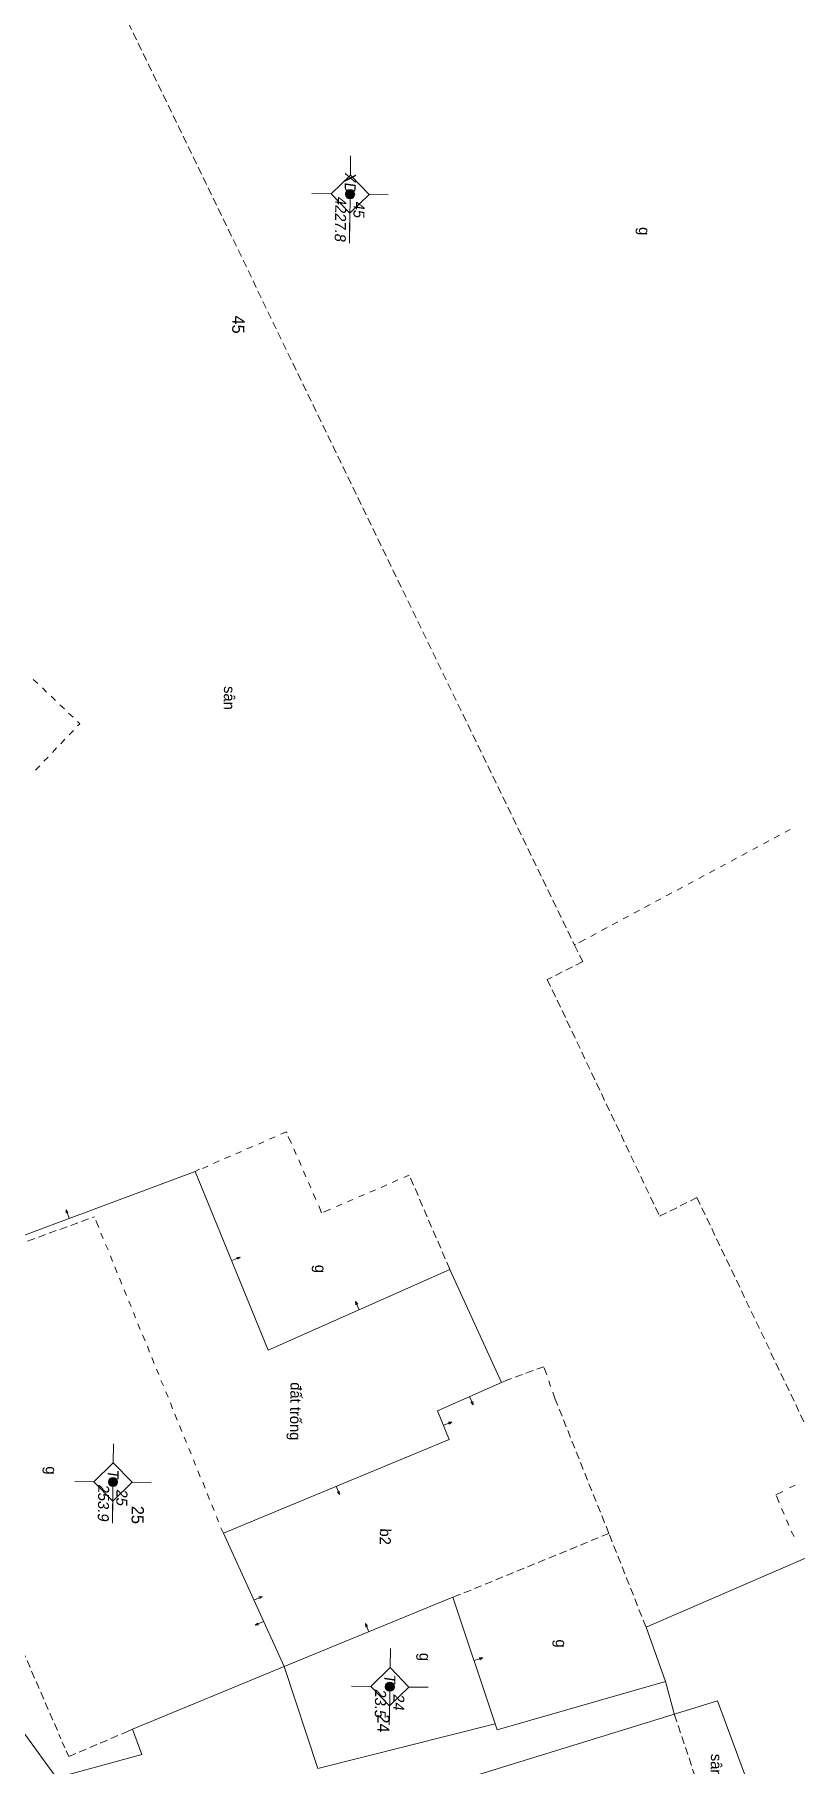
# Model space of a CAD drawing. Extents: x 601689 to 602595, y 1189742 to 1190763.
# Drawn here: x 602282 to 602306.9, y 1190110.6 to 1190167.2 of the extents above; entities that cross this region are included whole.
import ezdxf
from ezdxf.enums import TextEntityAlignment as Align

# ---------------------------------------------------------------- set-up
doc = ezdxf.new("R2010")
doc.units = 0
doc.header["$MEASUREMENT"] = 0
doc.linetypes.add('HIDDEN', pattern=[0.375, 0.25, -0.125])
for name, color, linetype in [('10', 250, 'Continuous'), ('11', 7, 'Continuous'), ('13', 7, 'Continuous'), ('14', 7, 'Continuous'), ('15', 7, 'Continuous'), ('16', 7, 'Continuous'), ('25', 7, 'Continuous'), ('53', 7, 'Continuous')]:
    doc.layers.add(name, color=color, linetype=linetype)
doc.layers.get('0').off()
doc.styles.add('TXT', font='vnshx.shx')

# ---------------------------------------------------------------- blocks, each defined once
blk = doc.blocks.new('NH3R')
at = {"layer": '16', "color": 7, "linetype": 'Continuous', "lineweight": 0}
for p, q in [((0, 0), (0.297, -0.005)), ((0.297, -0.005), (0.186, 0.031)), ((0.297, -0.005), (0.189, -0.033))]:
    blk.add_line(p, q, dxfattribs=at)
blk = doc.blocks.new('*M579579579579')
at = {"layer": '13', "color": 3, "linetype": 'Continuous', "lineweight": 0}
blk.add_line((602724.704, 1189960.798), (602725.724, 1189960.798), dxfattribs=at)
at = {"layer": '13', "color": 3, "linetype": 'Continuous', "lineweight": 0, "style": 'TXT', "oblique": 7.6055}
for s, p in [('24', (602724.854, 1189961.098)), ('23.5', (602724.704, 1189960.498))]:
    blk.add_text(s, height=0.36, dxfattribs=at).set_placement(p, align=Align.MIDDLE_LEFT)
blk.add_text('T', height=0.36, dxfattribs=at).set_placement((602724.507, 1189960.798), align=Align.MIDDLE_RIGHT)
blk = doc.blocks.new('*M580580580580')
at = {"layer": '13', "color": 3, "linetype": 'Continuous', "lineweight": 0}
blk.add_line((602675.928, 1189958.789), (602677.458, 1189958.789), dxfattribs=at)
at = {"layer": '13', "color": 3, "linetype": 'Continuous', "lineweight": 0, "style": 'TXT', "oblique": 7.6055}
blk.add_text('XD', height=0.36, dxfattribs=at).set_placement((602675.809, 1189958.789), align=Align.MIDDLE_RIGHT)
for s, p in [('45', (602676.078, 1189959.089)), ('4227.8', (602675.928, 1189958.489))]:
    blk.add_text(s, height=0.36, dxfattribs=at).set_placement(p, align=Align.MIDDLE_LEFT)
blk = doc.blocks.new('*M588588588588')
at = {"layer": '13', "color": 3, "linetype": 'Continuous', "lineweight": 0}
blk.add_line((602718.142, 1189951.644), (602719.417, 1189951.644), dxfattribs=at)
at = {"layer": '13', "color": 3, "linetype": 'Continuous', "lineweight": 0, "style": 'TXT', "oblique": 7.6055}
for s, p in [('25', (602718.292, 1189951.944)), ('253.9', (602718.142, 1189951.344))]:
    blk.add_text(s, height=0.36, dxfattribs=at).set_placement(p, align=Align.MIDDLE_LEFT)
blk.add_text('T', height=0.36, dxfattribs=at).set_placement((602717.945, 1189951.644), align=Align.MIDDLE_RIGHT)
blk = doc.blocks.new('CENTRD')
at = {"layer": '11', "linetype": 'Continuous', "lineweight": 0}
h = blk.add_hatch(color=2, dxfattribs=at)
edge = h.paths.add_edge_path()
edge.add_arc((0, 0), 0.15, 0, 360)
at = {"layer": '11', "color": 2, "linetype": 'Continuous', "lineweight": 0}
for p, q in [((0, 1.25), (0, 0.625)), ((0, 0.625), (-0.625, 0)), ((0.625, 0), (0, 0.625)), ((-0.625, 0), (-1.25, 0)), ((-0.625, 0), (0, -0.625)), ((0, -0.625), (0.625, 0)), ((1.25, 0), (0.625, 0)), ((0, -0.625), (0, -1.25))]:
    blk.add_line(p, q, dxfattribs=at)
blk.add_circle((0, 0), 0.15, dxfattribs=at)
blk = doc.blocks.new('Q')
at = {"color": 7, "linetype": 'Continuous', "lineweight": 0, "style": 'TXT'}
for s, height, p in [('%%167o v%%207 th%%184ng 10 n%%168m 2001 %%174%%213n th%%184ng 5 n%%168m 2002', 0.5, (0, 5.4)), ('Ki%%211m tra th%%184ng      n%%168m', 0.5, (21, 5.4)), ('C%%172 quan %%174o v%%207: X%%221 nghi%%214p PTCN Tr%%190c %%174%%222a - B%%182n %%174%%229 ', 0.5, (0, 4.4)), ('C%%172 quan ki%%211m tra: C%%171ng ty XNK v%%181 t%%173 v%%202n d%%222ch v%%244 %%167o %%174%%185c B%%182n %%174%%229', 0.499998, (21, 4.4))]:
    blk.add_text(s, height=height, dxfattribs=at).set_placement(p)
blk = doc.blocks.new('BDONG')
at = {"color": 7, "linetype": 'Continuous', "lineweight": 0}
for p, q in [((0, 0), (0, -1.508)), ((0, 0), (2.759, 0)), ((0.342, 0), (0.342, -1.508)), ((0.797, 0), (0.797, -1.508)), ((1.274, 0), (1.274, -1.508)), ((1.73, 0), (1.73, -1.508)), ((1.753, 0), (1.753, -1.508)), ((2.072, 0), (2.072, -1.508)), ((2.759, 0), (2.759, -1.508)), ((0, -0.308), (1.73, -0.308)), ((1.753, -0.308), (2.759, -0.308)), ((0, -0.458), (1.73, -0.458)), ((1.753, -0.458), (2.759, -0.458)), ((0, -0.608), (1.73, -0.608)), ((1.753, -0.608), (2.759, -0.608)), ((0, -0.758), (1.73, -0.758)), ((1.753, -0.758), (2.759, -0.758)), ((0, -0.908), (1.73, -0.908)), ((1.753, -0.908), (2.759, -0.908)), ((0, -1.058), (1.73, -1.058)), ((1.753, -1.058), (2.759, -1.058)), ((0, -1.208), (1.73, -1.208)), ((1.753, -1.208), (2.759, -1.208)), ((0, -1.358), (1.73, -1.358)), ((1.753, -1.358), (2.759, -1.358)), ((0, -1.508), (1.73, -1.508)), ((1.753, -1.508), (2.759, -1.508))]:
    blk.add_line(p, q, dxfattribs=at)
at = {"color": 7, "linetype": 'Continuous', "lineweight": 0, "style": 'TXT'}
blk.add_text('B%%182ng c%%184c th%%246a bi%%213n %%174%%233ng ', height=0.049998, rotation=360, dxfattribs=at).set_placement((0.008, 0.046))
for s, height, p in [('(D%%239ng cho ch%%216nh l%%253 bi%%213n %%174%%233ng)', 0.054, (1.743, 0.05)), ('s%%232 TT', 0.05, (0.21, -0.099)), ('s%%232 hi%%214u', 0.049998, (0.639, -0.104)), ('s%%232 hi%%214u th%%246a', 0.049998, (1.135, -0.103)), ('s%%232 hi%%214u th%%246a', 0.049998, (1.612, -0.107)), ('s%%232 hi%%214u th%%246a b%%225', 0.049998, (2.559, -0.108)), ('s%%232 TT', 0.05, (1.936, -0.114)), ('Th%%246a th%%170m', 0.049998, (0.227, -0.214)), ('Th%%246a th%%170m', 0.049998, (0.63, -0.213)), ('g%%232c c%%241a th%%246a', 0.049998, (1.137, -0.187)), ('Th%%246a b%%225', 0.049998, (1.956, -0.203)), ('(ch%%216 %%174%%184nh s%%232 m%%233t l%%199n)', 0.049998, (2.638, -0.204)), ('l%%169n c%%203n', 0.049998, (1.56, -0.224)), ('m%%237i th%%170m', 0.049998, (1.101, -0.282))]:
    blk.add_text(s, height=height, rotation=360, dxfattribs=at).set_placement(p, align=Align.CENTER)
blk = doc.blocks.new('BANG')
at = {"color": 7, "linetype": 'Continuous', "lineweight": 0, "xscale": 9.999585560760034, "yscale": 9.999585560760034, "rotation": 359.9999199552673}
blk.add_blockref('BDONG', (0, 0), dxfattribs=at)

msp = doc.modelspace()

# ---------------------------------------------------------------- linework, layer by layer
at = {"layer": '10', "color": 7, "linetype": 'Continuous', "lineweight": 0}
for points in [[(602271.963, 1190126.522), (602275.96, 1190128.507), (602277.952, 1190129.35), (602278.959, 1190126.935), (602287.221, 1190130.013), (602289.602, 1190124.17), (602295.547, 1190126.809), (602297.237, 1190123.115), (602295.144, 1190122.184), (602295.522, 1190121.248), (602288.139, 1190118.179), (602290.129, 1190113.822)], [(602297.034, 1190111.947), (602297.101, 1190111.756), (602302.604, 1190113.331), (602301.967, 1190115.11), (602307.682, 1190117.581)], [(602297.034, 1190111.947), (602295.651, 1190116.086), (602290.129, 1190113.822)], [(602290.129, 1190113.822), (602285.171, 1190111.78), (602285.47, 1190110.946), (602282.679, 1190110.184), (602279.371, 1190114.729)], [(602297.034, 1190111.947), (602291.224, 1190110.487), (602290.129, 1190113.822)], [(602292.661, 1190109.567), (602292.642, 1190109.637), (602294.319, 1190110.095), (602294.442, 1190109.663), (602304.305, 1190112.698), (602305.626, 1190109.139)]]:
    msp.add_lwpolyline(points, dxfattribs=at)
at = {"layer": '14', "color": 6, "linetype": 'HIDDEN', "lineweight": 0}
for p, q in [((602281.428, 1190174.995), (602299.623, 1190137.413)), ((602281.921, 1190146.096), (602282.069, 1190145.964)), ((602282.218, 1190145.822), (602282.356, 1190145.68)), ((602282.504, 1190145.548), (602282.642, 1190145.406)), ((602282.79, 1190145.265), (602282.938, 1190145.133)), ((602283.076, 1190144.991), (602283.224, 1190144.858)), ((602283.239, 1190144.428), (602283.097, 1190144.28)), ((602282.681, 1190143.856), (602282.548, 1190143.707)), ((602282.955, 1190144.142), (602282.823, 1190143.994)), ((602282.133, 1190143.273), (602281.991, 1190143.125)), ((602282.406, 1190143.559), (602282.264, 1190143.421)), ((602306.333, 1190141.001), (602306.161, 1190140.904)), ((602306.685, 1190141.186), (602306.514, 1190141.099)), ((602305.275, 1190140.436), (602305.104, 1190140.338)), ((602305.627, 1190140.621), (602305.457, 1190140.533)), ((602305.98, 1190140.816), (602305.809, 1190140.718)), ((602304.217, 1190139.87), (602304.046, 1190139.772)), ((602304.57, 1190140.055), (602304.398, 1190139.967)), ((602304.923, 1190140.251), (602304.751, 1190140.153)), ((602303.16, 1190139.304), (602302.988, 1190139.207)), ((602303.511, 1190139.49), (602303.341, 1190139.402)), ((602303.864, 1190139.685), (602303.693, 1190139.588)), ((602302.101, 1190138.739), (602301.92, 1190138.641)), ((602302.454, 1190138.925), (602302.273, 1190138.837)), ((602302.807, 1190139.119), (602302.626, 1190139.022)), ((602301.044, 1190138.174), (602300.863, 1190138.077)), ((602301.397, 1190138.359), (602301.216, 1190138.271)), ((602301.749, 1190138.554), (602301.567, 1190138.456)), ((602299.986, 1190137.608), (602299.623, 1190137.413)), ((602300.338, 1190137.793), (602300.157, 1190137.696)), ((602300.691, 1190137.988), (602300.51, 1190137.891)), ((602299.633, 1190137.413), (602299.623, 1190137.413)), ((602299.623, 1190137.413), (602299.896, 1190136.869)), ((602299.896, 1190136.869), (602298.737, 1190136.285)), ((602298.737, 1190136.285), (602302.411, 1190128.544)), ((602289.102, 1190130.827), (602288.911, 1190130.749)), ((602289.464, 1190130.982), (602289.283, 1190130.905)), ((602289.837, 1190131.147), (602289.646, 1190131.06)), ((602290.364, 1190130.929), (602290.199, 1190131.302)), ((602287.996, 1190130.353), (602287.815, 1190130.274)), ((602288.368, 1190130.507), (602288.177, 1190130.43)), ((602288.73, 1190130.662), (602288.55, 1190130.585)), ((602290.519, 1190130.568), (602290.441, 1190130.749)), ((602290.684, 1190130.205), (602290.607, 1190130.387)), ((602287.362, 1190130.081), (602287.221, 1190130.013)), ((602287.634, 1190130.187), (602287.453, 1190130.109)), ((602290.839, 1190129.833), (602290.762, 1190130.014)), ((602291.004, 1190129.471), (602290.926, 1190129.652)), ((602293.848, 1190129.732), (602293.667, 1190129.654)), ((602294.22, 1190129.887), (602294.039, 1190129.809)), ((602295.547, 1190126.809), (602294.22, 1190129.887)), ((602291.169, 1190129.098), (602291.081, 1190129.29)), ((602292.379, 1190129.092), (602292.198, 1190129.014)), ((602292.751, 1190129.256), (602292.57, 1190129.179)), ((602293.113, 1190129.412), (602292.932, 1190129.335)), ((602293.485, 1190129.567), (602293.304, 1190129.489)), ((602302.411, 1190128.544), (602303.63, 1190129.157)), ((602303.63, 1190129.157), (602307.703, 1190120.631)), ((602284.066, 1190128.176), (602283.92, 1190128.528)), ((602291.353, 1190128.656), (602291.247, 1190128.917)), ((602291.645, 1190128.782), (602291.353, 1190128.656)), ((602292.017, 1190128.937), (602291.836, 1190128.86)), ((602284.211, 1190127.814), (602284.134, 1190127.995)), ((602284.365, 1190127.442), (602284.288, 1190127.623)), ((602284.511, 1190127.07), (602284.443, 1190127.251)), ((602284.666, 1190126.698), (602284.588, 1190126.889)), ((602284.82, 1190126.325), (602284.743, 1190126.516)), ((602284.965, 1190125.953), (602284.888, 1190126.144)), ((602285.121, 1190125.591), (602285.043, 1190125.772)), ((602285.265, 1190125.22), (602285.198, 1190125.401)), ((602285.42, 1190124.847), (602285.343, 1190125.029)), ((602285.576, 1190124.475), (602285.497, 1190124.666)), ((602285.72, 1190124.103), (602285.653, 1190124.294)), ((602285.875, 1190123.731), (602285.798, 1190123.922)), ((602286.03, 1190123.368), (602285.952, 1190123.549)), ((602298.625, 1190123.626), (602297.358, 1190123.163)), ((602298.721, 1190123.355), (602298.625, 1190123.626)), ((602286.175, 1190122.996), (602286.098, 1190123.177)), ((602297.348, 1190123.153), (602297.237, 1190123.115)), ((602298.845, 1190122.983), (602298.788, 1190123.164)), ((602277.98, 1190122.619), (602282.826, 1190111.462)), ((602286.33, 1190122.625), (602286.252, 1190122.806)), ((602286.474, 1190122.253), (602286.407, 1190122.444)), ((602298.98, 1190122.601), (602298.913, 1190122.792)), ((602300.75, 1190118.176), (602298.98, 1190122.601)), ((602286.63, 1190121.88), (602286.553, 1190122.072)), ((602286.785, 1190121.508), (602286.707, 1190121.699)), ((602286.929, 1190121.146), (602286.852, 1190121.327)), ((602287.085, 1190120.774), (602287.007, 1190120.955)), ((602287.23, 1190120.402), (602287.162, 1190120.583)), ((602287.384, 1190120.03), (602287.307, 1190120.221)), ((602287.539, 1190119.658), (602287.462, 1190119.849)), ((602287.684, 1190119.286), (602287.607, 1190119.477)), ((602306.217, 1190119.432), (602306.489, 1190119.578)), ((602306.66, 1190119.665), (602306.841, 1190119.753)), ((602287.839, 1190118.924), (602287.762, 1190119.105)), ((602306.324, 1190119.17), (602306.217, 1190119.432)), ((602306.488, 1190118.808), (602306.401, 1190118.989)), ((602287.984, 1190118.551), (602287.916, 1190118.732)), ((602288.139, 1190118.179), (602288.061, 1190118.36)), ((602306.643, 1190118.436), (602306.566, 1190118.617)), ((602300.75, 1190118.176), (602295.852, 1190116.164)), ((602301.967, 1190115.11), (602300.75, 1190118.176)), ((602306.809, 1190118.073), (602306.72, 1190118.254)), ((602295.842, 1190116.164), (602295.651, 1190116.086)), ((602302.899, 1190112.247), (602304.099, 1190108.64)), ((602283.079, 1190110.879), (602285, 1190111.702)), ((602285, 1190111.702), (602285.171, 1190111.78)), ((602282.865, 1190111.351), (602282.953, 1190111.161)), ((602282.992, 1190111.07), (602283.079, 1190110.879))]:
    msp.add_line(p, q, dxfattribs=at)
for points in [[(602283.372, 1190144.716), (602283.441, 1190144.645), (602283.371, 1190144.576)], [(602290.199, 1190131.302), (602290.199, 1190131.302), (602290.018, 1190131.224)], [(602276.641, 1190125.688), (602278.915, 1190126.706), (602283.92, 1190128.528)]]:
    msp.add_lwpolyline(points, dxfattribs=at)
at = {"layer": '25', "color": 7, "linetype": 'Continuous', "lineweight": 0}
msp.add_line((602302.604, 1190113.331), (602302.899, 1190112.247), dxfattribs=at)

# ---------------------------------------------------------------- block references
at = {"color": 7, "linetype": 'Continuous', "lineweight": 0}
for name, p, rotation in [('BANG', (602304.842, 1190150.402), 269.2144660607985), ('Q', (602298.118, 1190142.151), 269.1680420500809)]:
    msp.add_blockref(name, p, dxfattribs=dict(at, rotation=rotation))
at = {"layer": '11', "color": 2, "linetype": 'Continuous', "lineweight": 0, "rotation": 269.1680420500809}
for p in [(602292.285, 1190161.963), (602284.527, 1190119.857), (602293.585, 1190113.163)]:
    msp.add_blockref('CENTRD', p, dxfattribs=at)
at = {"layer": '13', "color": 3, "linetype": 'Continuous', "lineweight": 0, "rotation": 269.1680420500809}
for name in ['*M580580580580', '*M588588588588', '*M579579579579']:
    msp.add_blockref(name, (-578790.27, 1810052.359), dxfattribs=at)
at = {"layer": '16', "color": 7, "linetype": 'Continuous', "lineweight": 0}
for p, rotation in [((602283.09, 1190128.48), 110.4260903381672), ((602296.191, 1190122.65), 293.9893401326121), ((602291.83, 1190119.719), 292.5739595195838), ((602289.139, 1190115.995), 24.55032275528357), ((602289.45, 1190115.292), 204.5503227552836), ((602296.342, 1190114.017), 18.48040004707971)]:
    msp.add_blockref('NH3R', p, dxfattribs=dict(at, rotation=rotation))
for p, xscale, yscale, rotation in [((602288.411, 1190127.096), 0.9999986715650502, 0.9999986715650502, 22.16757339423435), ((602292.579, 1190125.489), 1.000001511685397, 1.000001511685397, 113.9296540286916), ((602295.337, 1190121.711), 0.9999983049619698, 0.9999983049619698, 21.96455282393079), ((602292.895, 1190114.954), 0.9999982257172264, 0.9999982257172264, 112.2989483323485)]:
    msp.add_blockref('NH3R', p, dxfattribs=dict(at, xscale=xscale, yscale=yscale, rotation=rotation))

# ---------------------------------------------------------------- texts
at = {"layer": '15', "color": 7, "linetype": 'Continuous', "lineweight": 0, "style": 'TXT'}
for s, p in [('g', (602301.915, 1190160.883)), ('s%%169n', (602288.339, 1190145.878)), ('g', (602291.319, 1190126.956)), ('%%174%%202t tr%%232ng', (602290.516, 1190123.117)), ('g', (602282.509, 1190120.367)), ('b2', (602293.441, 1190118.336)), ('g', (602299.192, 1190114.707)), ('g', (602294.735, 1190114.269)), ('s%%169n', (602304.271, 1190110.968))]:
    msp.add_text(s, height=0.36, rotation=269.2144, dxfattribs=at).set_placement(p, align=Align.MIDDLE_LEFT)
at = {"layer": '53', "color": 200, "linetype": 'Continuous', "lineweight": 0, "style": 'TXT'}
for s, p in [('45', (602288.635, 1190157.994)), ('25', (602285.341, 1190119.078)), ('24', (602293.378, 1190112.258))]:
    msp.add_text(s, height=0.4, rotation=269.2144, dxfattribs=at).set_placement(p, align=Align.MIDDLE_LEFT)

doc.saveas('drawing.dxf')
